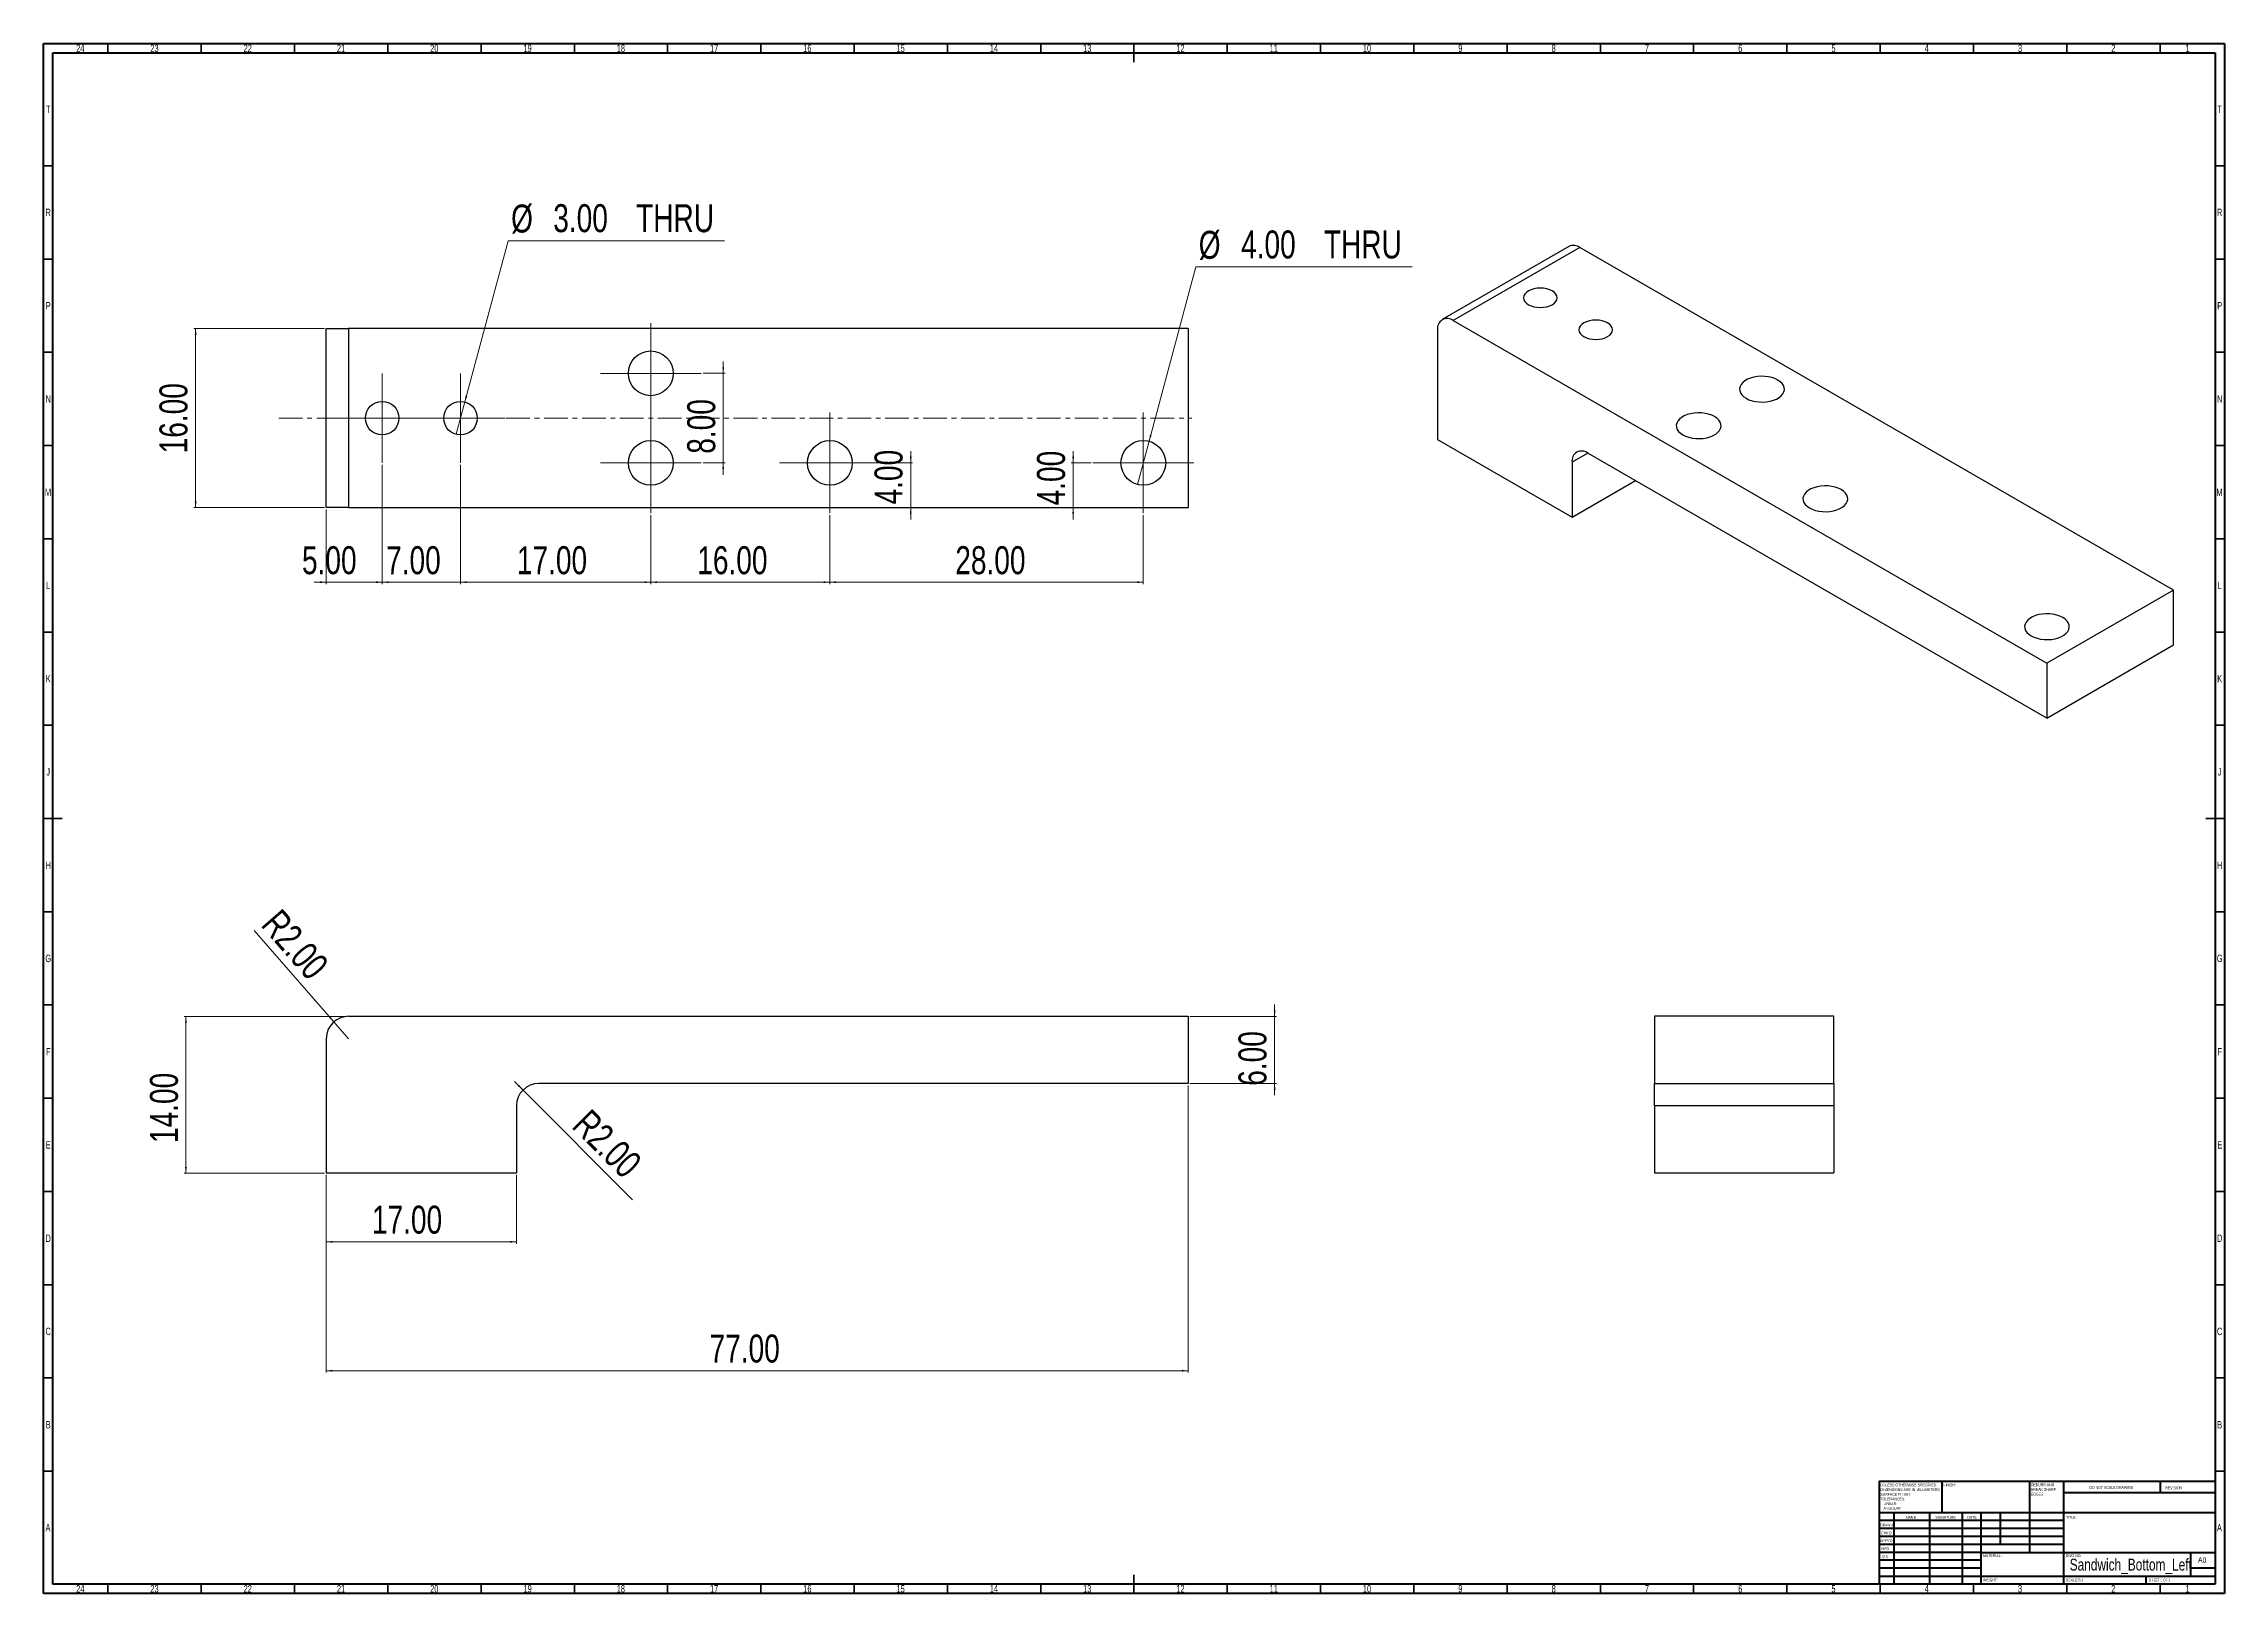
# Model space of a CAD drawing. Header units: millimetres. Extents: x 15 to 1184, y 5 to 836.
import ezdxf

# ---------------------------------------------------------------- set-up
doc = ezdxf.new("R2010")
doc.units = ezdxf.units.MM
doc.linetypes.add('CENTERX2', pattern=[20.32, 12.7, -2.54, 2.54, -2.54])
doc.styles.add('SLDTEXTSTYLE0', font='TXT', dxfattribs={"width": 0.75})
doc.styles.add('SLDTEXTSTYLE1', font='TXT', dxfattribs={"width": 0.686449})
doc.styles.add('SLDTEXTSTYLE2', font='TXT', dxfattribs={"width": 0.6875})
doc.dimstyles.new('SLDDIMSTYLE0', dxfattribs={"dimtxt": 15, "dimasz": 3.302, "dimexe": 0, "dimexo": 0.0625, "dimgap": 3.75, "dimtad": 1, "dimlfac": 0.166667, "dimrnd": 1e-09, "dimzin": 4, "dimdsep": 46, "dimtxsty": 'SLDTEXTSTYLE0', "dimsah": 1, "dimcen": 0.09, "dimadec": 0, "dimazin": 1, "dimtfac": 1, "dimtofl": 0, "dimtmove": 0, "dimatfit": 3, "dimfxl": 0, "dimfrac": 2, "dimtolj": 1, "dimtzin": 12, "dimarcsym": 0})
doc.dimstyles.new('SLDDIMSTYLE1', dxfattribs={"dimtxt": 15, "dimasz": 3.302, "dimexe": 0, "dimexo": 0.0625, "dimgap": 3.75, "dimtad": 1, "dimlfac": 0.166667, "dimrnd": 1e-09, "dimzin": 4, "dimdsep": 46, "dimtxsty": 'SLDTEXTSTYLE0', "dimsah": 1, "dimcen": 0.09, "dimadec": 0, "dimazin": 1, "dimtfac": 1, "dimtmove": 0, "dimatfit": 0, "dimfxl": 0, "dimfrac": 2, "dimtolj": 1, "dimtzin": 12, "dimarcsym": 0})
doc.dimstyles.new('SLDDIMSTYLE2', dxfattribs={"dimtxt": 15, "dimasz": 3.302, "dimexe": 0, "dimexo": 0.0625, "dimgap": 3.75, "dimtad": 1, "dimlfac": 0.166667, "dimrnd": 1e-09, "dimzin": 4, "dimdsep": 46, "dimtxsty": 'SLDTEXTSTYLE0', "dimsah": 1, "dimcen": 0, "dimadec": 0, "dimazin": 1, "dimtfac": 1, "dimtofl": 0, "dimtmove": 0, "dimatfit": 3, "dimfxl": 0, "dimfrac": 2, "dimtolj": 1, "dimtzin": 12, "dimarcsym": 0})
doc.dimstyles.new('SLDDIMSTYLE3', dxfattribs={"dimtxt": 15, "dimasz": 3.302, "dimexe": 0, "dimexo": 0.0625, "dimgap": 3.75, "dimtad": 1, "dimlfac": 0.166667, "dimrnd": 1e-09, "dimzin": 4, "dimdsep": 46, "dimtxsty": 'SLDTEXTSTYLE0', "dimsah": 1, "dimcen": 0, "dimadec": 0, "dimazin": 1, "dimtfac": 1, "dimtofl": 0, "dimtmove": 1, "dimatfit": 3, "dimfxl": 0, "dimfrac": 2, "dimtolj": 1, "dimtzin": 12, "dimarcsym": 0})
doc.dimstyles.new('SLDDIMSTYLE4', dxfattribs={"dimtxt": 15, "dimasz": 3.302, "dimexe": 0, "dimexo": 0.0625, "dimgap": 3.75, "dimtad": 0, "dimtih": 1, "dimtoh": 1, "dimlfac": 0.166667, "dimrnd": 1e-09, "dimzin": 4, "dimdsep": 46, "dimtxsty": 'SLDTEXTSTYLE0', "dimblk1": 'NONE', "dimsah": 1, "dimcen": 0, "dimadec": 0, "dimazin": 1, "dimtfac": 1, "dimtmove": 0, "dimatfit": 3, "dimldrblk": 'NONE', "dimfxl": 0, "dimfrac": 2, "dimtolj": 1, "dimtzin": 12, "dimarcsym": 0})

# ---------------------------------------------------------------- blocks, each defined once
blk = doc.blocks.new('SW_NOTE_0')
at = {"color": 0, "linetype": 'Continuous', "lineweight": 0, "char_height": 1.5, "attachment_point": 1, "style": 'SLDTEXTSTYLE0'}
for s, insert in [('UNLESS OTHERWISE SPECIFIED:', (0, 1.9)), ('TOLERANCES:', (0, -5.6)), ('DIMENSIONS ARE IN MILLIMETERS', (0, -0.6)), ('SURFACE FINISH:', (0, -3.1)), ('ANGULAR:', (1.7, -10.6)), ('LINEAR:', (1.7, -8.1))]:
    blk.add_mtext(s, dxfattribs=dict(at, insert=insert))
blk = doc.blocks.new('SW_NOTE_0_1')
at = {"color": 0, "linetype": 'Continuous', "lineweight": 0, "char_height": 1.5, "attachment_point": 1, "style": 'SLDTEXTSTYLE0'}
for s, insert in [('DEBURR AND', (0, 1.9)), ('BREAK SHARP', (0, -0.6)), ('EDGES', (0, -3.1))]:
    blk.add_mtext(s, dxfattribs=dict(at, insert=insert))
blk = doc.blocks.new('_D')
at = {"color": 7, "linetype": 'Continuous', "lineweight": 0}
for p, q in [((177.5, 314.4), (90.3, 314.4)), ((91.3, 314.4), (91.3, 230.4)), ((165.5, 230.4), (90.3, 230.4))]:
    blk.add_line(p, q, dxfattribs=at)
at = {"color": 7, "linetype": 'Continuous', "lineweight": 18}
for points in [[(91.3, 314.4), (90.8, 311.1), (91.8, 311.1)], [(91.3, 230.4), (91.8, 233.7), (90.8, 233.7)]]:
    blk.add_solid(points, dxfattribs=at)
at = {"color": 7, "linetype": 'Continuous', "lineweight": 18, "insert": (72, 246.5), "char_height": 15, "attachment_point": 1, "rotation": 90, "style": 'SLDTEXTSTYLE0'}
blk.add_mtext('14.00', dxfattribs=at)
blk = doc.blocks.new('_D_1')
at = {"color": 7, "linetype": 'Continuous', "lineweight": 0}
for p, q in [((166.5, 229.4), (166.5, 192.5)), ((268.5, 229.4), (268.5, 192.5)), ((166.5, 193.5), (268.5, 193.5))]:
    blk.add_line(p, q, dxfattribs=at)
at = {"color": 7, "linetype": 'Continuous', "lineweight": 18}
for points in [[(166.5, 193.5), (169.8, 193), (169.8, 194)], [(268.5, 193.5), (265.2, 194), (265.2, 193)]]:
    blk.add_solid(points, dxfattribs=at)
at = {"color": 7, "linetype": 'Continuous', "lineweight": 18, "insert": (191, 212.9), "char_height": 15, "attachment_point": 1, "style": 'SLDTEXTSTYLE0'}
blk.add_mtext('17.00', dxfattribs=at)
blk = doc.blocks.new('_D_2')
at = {"color": 7, "linetype": 'Continuous', "lineweight": 0}
for p, q in [((628.5, 277.4), (628.5, 123.4)), ((166.5, 229.4), (166.5, 123.4)), ((166.5, 124.4), (628.5, 124.4))]:
    blk.add_line(p, q, dxfattribs=at)
at = {"color": 7, "linetype": 'Continuous', "lineweight": 18}
for points in [[(166.5, 124.4), (169.8, 123.9), (169.8, 124.9)], [(628.5, 124.4), (625.2, 124.9), (625.2, 123.9)]]:
    blk.add_solid(points, dxfattribs=at)
at = {"color": 7, "linetype": 'Continuous', "lineweight": 18, "insert": (372, 143.8), "char_height": 15, "attachment_point": 1, "style": 'SLDTEXTSTYLE0'}
blk.add_mtext('77.00', dxfattribs=at)
blk = doc.blocks.new('_D_3')
at = {"color": 7, "linetype": 'Continuous', "lineweight": 0}
for p, q in [((674.9, 314.4), (674.9, 320.8)), ((629.5, 314.4), (675.9, 314.4)), ((674.9, 314.4), (674.9, 278.4)), ((629.5, 278.4), (675.9, 278.4)), ((674.9, 278.4), (674.9, 272.1))]:
    blk.add_line(p, q, dxfattribs=at)
at = {"color": 7, "linetype": 'Continuous', "lineweight": 18}
for points in [[(674.9, 314.4), (675.4, 317.7), (674.4, 317.7)], [(674.9, 278.4), (674.4, 275.1), (675.4, 275.1)]]:
    blk.add_solid(points, dxfattribs=at)
at = {"color": 7, "linetype": 'Continuous', "lineweight": 18, "insert": (655.5, 277.2), "char_height": 15, "attachment_point": 1, "rotation": 90, "style": 'SLDTEXTSTYLE0'}
blk.add_mtext('6.00', dxfattribs=at)
blk = doc.blocks.new('_D_4')
at = {"color": 7, "linetype": 'Continuous', "lineweight": 0}
for q in [(127.9, 360.5), (178.5, 302.4)]:
    blk.add_line((170.6, 311.5), q, dxfattribs=at)
at = {"color": 7, "linetype": 'Continuous', "lineweight": 18}
blk.add_solid([(170.6, 311.5), (168.8, 314.3), (168.1, 313.6)], dxfattribs=at)
at = {"color": 7, "linetype": 'Continuous', "lineweight": 18, "insert": (142.3, 373), "char_height": 15, "attachment_point": 1, "rotation": 311.0647, "style": 'SLDTEXTSTYLE0'}
blk.add_mtext('R2.00', dxfattribs=at)
blk = doc.blocks.new('_D_5')
at = {"color": 7, "linetype": 'Continuous', "lineweight": 0}
for q in [(267.5, 279.4), (330.7, 216)]:
    blk.add_line((272, 274.9), q, dxfattribs=at)
at = {"color": 7, "linetype": 'Continuous', "lineweight": 18}
blk.add_solid([(272, 274.9), (270, 277.6), (269.3, 276.9)], dxfattribs=at)
at = {"color": 7, "linetype": 'Continuous', "lineweight": 18, "insert": (308.2, 265.6), "char_height": 15, "attachment_point": 1, "rotation": 315.1195, "style": 'SLDTEXTSTYLE0'}
blk.add_mtext('R2.00', dxfattribs=at)
blk = doc.blocks.new('_D_6')
at = {"color": 7, "linetype": 'Continuous', "lineweight": 0}
for p, q in [((165.5, 683.2), (95.5, 683.2)), ((96.5, 683.2), (96.5, 587.2)), ((165.5, 587.2), (95.5, 587.2))]:
    blk.add_line(p, q, dxfattribs=at)
at = {"color": 7, "linetype": 'Continuous', "lineweight": 18}
for points in [[(96.5, 683.2), (96, 679.9), (97, 679.9)], [(96.5, 587.2), (97, 590.5), (96, 590.5)]]:
    blk.add_solid(points, dxfattribs=at)
at = {"color": 7, "linetype": 'Continuous', "lineweight": 18, "insert": (77.1, 616.3), "char_height": 15, "attachment_point": 1, "rotation": 90, "style": 'SLDTEXTSTYLE0'}
blk.add_mtext('16.00', dxfattribs=at)
blk = doc.blocks.new('_D_7')
at = {"color": 7, "linetype": 'Continuous', "lineweight": 0}
for p, q in [((607.6, 622.8), (632.6, 716.3)), ((632.6, 716.3), (748.6, 716.3)), ((601.4, 599.6), (607.6, 622.8))]:
    blk.add_line(p, q, dxfattribs=at)
at = {"color": 7, "linetype": 'Continuous', "lineweight": 18}
blk.add_solid([(607.6, 622.8), (608.9, 625.8), (608, 626.1)], dxfattribs=at)
at = {"color": 7, "linetype": 'Continuous', "lineweight": 18, "char_height": 15, "attachment_point": 1, "style": 'SLDTEXTSTYLE0'}
for s, insert in [('%%c', (634.2, 735.6)), ('4.00', (656.9, 735.8)), ('THRU', (701.3, 735.8))]:
    blk.add_mtext(s, dxfattribs=dict(at, insert=insert))
blk = doc.blocks.new('_None')
blk = doc.blocks.new('_D_8')
at = {"color": 7, "linetype": 'Continuous', "lineweight": 0}
for p, q in [((240.8, 643.9), (264, 730.3)), ((264, 730.3), (380, 730.3)), ((236.2, 626.5), (240.8, 643.9))]:
    blk.add_line(p, q, dxfattribs=at)
at = {"color": 7, "linetype": 'Continuous', "lineweight": 18}
blk.add_solid([(240.8, 643.9), (242.2, 646.9), (241.2, 647.2)], dxfattribs=at)
at = {"color": 7, "linetype": 'Continuous', "lineweight": 18, "char_height": 15, "attachment_point": 1, "style": 'SLDTEXTSTYLE0'}
for s, insert in [('%%c', (265.6, 749.7)), ('3.00', (288.2, 749.9)), ('THRU', (332.6, 749.9))]:
    blk.add_mtext(s, dxfattribs=dict(at, insert=insert))
blk = doc.blocks.new('_D_9')
at = {"color": 7, "linetype": 'Continuous', "lineweight": 0}
for p, q in [((196.5, 610.2), (196.5, 546.2)), ((166.5, 586.2), (166.5, 546.2)), ((166.5, 547.2), (160.1, 547.2)), ((196.5, 547.2), (166.5, 547.2)), ((196.5, 547.2), (202.8, 547.2))]:
    blk.add_line(p, q, dxfattribs=at)
at = {"color": 7, "linetype": 'Continuous', "lineweight": 18}
for points in [[(166.5, 547.2), (163.2, 547.7), (163.2, 546.7)], [(196.5, 547.2), (199.8, 546.7), (199.8, 547.7)]]:
    blk.add_solid(points, dxfattribs=at)
at = {"color": 7, "linetype": 'Continuous', "lineweight": 18, "insert": (153.5, 566.5), "char_height": 15, "attachment_point": 1, "style": 'SLDTEXTSTYLE0'}
blk.add_mtext('5.00', dxfattribs=at)
blk = doc.blocks.new('_D_10')
at = {"color": 7, "linetype": 'Continuous', "lineweight": 0}
for p, q in [((196.5, 610.2), (196.5, 546.2)), ((238.5, 610.2), (238.5, 546.2)), ((196.5, 547.2), (190.1, 547.2)), ((196.5, 547.2), (238.5, 547.2)), ((238.5, 547.2), (244.8, 547.2))]:
    blk.add_line(p, q, dxfattribs=at)
at = {"color": 7, "linetype": 'Continuous', "lineweight": 18}
for points in [[(196.5, 547.2), (193.2, 547.7), (193.2, 546.7)], [(238.5, 547.2), (241.8, 546.7), (241.8, 547.7)]]:
    blk.add_solid(points, dxfattribs=at)
at = {"color": 7, "linetype": 'Continuous', "lineweight": 18, "insert": (198.6, 566.5), "char_height": 15, "attachment_point": 1, "style": 'SLDTEXTSTYLE0'}
blk.add_mtext('7.00', dxfattribs=at)
blk = doc.blocks.new('_D_11')
at = {"color": 7, "linetype": 'Continuous', "lineweight": 0}
for p, q in [((238.5, 610.2), (238.5, 546.2)), ((340.5, 583.2), (340.5, 546.2)), ((238.5, 547.2), (340.5, 547.2))]:
    blk.add_line(p, q, dxfattribs=at)
at = {"color": 7, "linetype": 'Continuous', "lineweight": 18}
for points in [[(238.5, 547.2), (241.8, 546.7), (241.8, 547.7)], [(340.5, 547.2), (337.2, 547.7), (337.2, 546.7)]]:
    blk.add_solid(points, dxfattribs=at)
at = {"color": 7, "linetype": 'Continuous', "lineweight": 18, "insert": (268.7, 566.5), "char_height": 15, "attachment_point": 1, "style": 'SLDTEXTSTYLE0'}
blk.add_mtext('17.00', dxfattribs=at)
blk = doc.blocks.new('_D_12')
at = {"color": 7, "linetype": 'Continuous', "lineweight": 0}
for p, q in [((340.5, 583.2), (340.5, 546.2)), ((436.5, 583.2), (436.5, 546.2)), ((340.5, 547.2), (436.5, 547.2))]:
    blk.add_line(p, q, dxfattribs=at)
at = {"color": 7, "linetype": 'Continuous', "lineweight": 18}
for points in [[(340.5, 547.2), (343.8, 546.7), (343.8, 547.7)], [(436.5, 547.2), (433.2, 547.7), (433.2, 546.7)]]:
    blk.add_solid(points, dxfattribs=at)
at = {"color": 7, "linetype": 'Continuous', "lineweight": 18, "insert": (365.4, 566.5), "char_height": 15, "attachment_point": 1, "style": 'SLDTEXTSTYLE0'}
blk.add_mtext('16.00', dxfattribs=at)
blk = doc.blocks.new('_D_13')
at = {"color": 7, "linetype": 'Continuous', "lineweight": 0}
for p, q in [((436.5, 583.2), (436.5, 546.2)), ((604.5, 583.2), (604.5, 546.2)), ((436.5, 547.2), (604.5, 547.2))]:
    blk.add_line(p, q, dxfattribs=at)
at = {"color": 7, "linetype": 'Continuous', "lineweight": 18}
for points in [[(436.5, 547.2), (439.8, 546.7), (439.8, 547.7)], [(604.5, 547.2), (601.2, 547.7), (601.2, 546.7)]]:
    blk.add_solid(points, dxfattribs=at)
at = {"color": 7, "linetype": 'Continuous', "lineweight": 18, "insert": (503.7, 566.5), "char_height": 15, "attachment_point": 1, "style": 'SLDTEXTSTYLE0'}
blk.add_mtext('28.00', dxfattribs=at)
blk = doc.blocks.new('_D_14')
at = {"color": 7, "linetype": 'Continuous', "lineweight": 0}
for p, q in [((368.5, 659.2), (380.3, 659.2)), ((379.3, 659.2), (379.3, 665.5)), ((379.3, 659.2), (379.3, 611.2)), ((368.5, 611.2), (380.3, 611.2)), ((379.3, 611.2), (379.3, 604.8))]:
    blk.add_line(p, q, dxfattribs=at)
at = {"color": 7, "linetype": 'Continuous', "lineweight": 18}
for points in [[(379.3, 659.2), (379.8, 662.5), (378.8, 662.5)], [(379.3, 611.2), (378.8, 607.9), (379.8, 607.9)]]:
    blk.add_solid(points, dxfattribs=at)
at = {"color": 7, "linetype": 'Continuous', "lineweight": 18, "insert": (360, 616.1), "char_height": 15, "attachment_point": 1, "rotation": 90, "style": 'SLDTEXTSTYLE0'}
blk.add_mtext('8.00', dxfattribs=at)
blk = doc.blocks.new('_D_15')
at = {"color": 7, "linetype": 'Continuous', "lineweight": 0}
for p, q in [((464.5, 611.2), (480.8, 611.2)), ((479.8, 611.2), (479.8, 617.5)), ((479.8, 611.2), (479.8, 587.2)), ((479.8, 587.2), (479.8, 580.8))]:
    blk.add_line(p, q, dxfattribs=at)
at = {"color": 7, "linetype": 'Continuous', "lineweight": 18}
for points in [[(479.8, 611.2), (480.3, 614.5), (479.3, 614.5)], [(479.8, 587.2), (479.3, 583.9), (480.3, 583.9)]]:
    blk.add_solid(points, dxfattribs=at)
at = {"color": 7, "linetype": 'Continuous', "lineweight": 18, "insert": (460.4, 588.9), "char_height": 15, "attachment_point": 1, "rotation": 90, "style": 'SLDTEXTSTYLE0'}
blk.add_mtext('4.00', dxfattribs=at)
blk = doc.blocks.new('_D_16')
at = {"color": 7, "linetype": 'Continuous', "lineweight": 0}
for p, q in [((576.5, 611.2), (565.9, 611.2)), ((566.9, 611.2), (566.9, 617.5)), ((566.9, 611.2), (566.9, 587.2)), ((566.9, 587.2), (566.9, 580.8))]:
    blk.add_line(p, q, dxfattribs=at)
at = {"color": 7, "linetype": 'Continuous', "lineweight": 18}
for points in [[(566.9, 611.2), (567.4, 614.5), (566.4, 614.5)], [(566.9, 587.2), (566.4, 583.9), (567.4, 583.9)]]:
    blk.add_solid(points, dxfattribs=at)
at = {"color": 7, "linetype": 'Continuous', "lineweight": 18, "insert": (547.5, 588.4), "char_height": 15, "attachment_point": 1, "rotation": 90, "style": 'SLDTEXTSTYLE0'}
blk.add_mtext('4.00', dxfattribs=at)
blk = doc.blocks.new('SW_CENTERMARKSYMBOL_0')
at = {"color": 0, "linetype": 'Continuous', "lineweight": 18}
for p, q in [((0, 15), (0, 24)), ((0, 0), (0, 15)), ((-15, 0), (-24, 0)), ((0, 0), (-15, 0)), ((0, 0), (0, -15)), ((0, 0), (15, 0)), ((15, 0), (24, 0)), ((0, -15), (0, -24))]:
    blk.add_line(p, q, dxfattribs=at)
blk = doc.blocks.new('SW_CENTERMARKSYMBOL_1')
at = {"color": 0, "linetype": 'Continuous', "lineweight": 18}
for p, q in [((0, 15), (0, 24)), ((0, 0), (0, 15)), ((-15, 0), (-24, 0)), ((0, 0), (-15, 0)), ((0, 0), (0, -15)), ((0, 0), (15, 0)), ((15, 0), (24, 0)), ((0, -15), (0, -24))]:
    blk.add_line(p, q, dxfattribs=at)
blk = doc.blocks.new('SW_CENTERMARKSYMBOL_2')
at = {"color": 0, "linetype": 'Continuous', "lineweight": 18}
for p, q in [((0, 15), (0, 27)), ((0, 0), (0, 15)), ((-15, 0), (-27, 0)), ((0, 0), (-15, 0)), ((0, 0), (0, -15)), ((0, 0), (15, 0)), ((15, 0), (27, 0)), ((0, -15), (0, -27))]:
    blk.add_line(p, q, dxfattribs=at)
blk = doc.blocks.new('SW_CENTERMARKSYMBOL_3')
at = {"color": 0, "linetype": 'Continuous', "lineweight": 18}
for p, q in [((0, 15), (0, 27)), ((0, 0), (0, 15)), ((-15, 0), (-27, 0)), ((0, 0), (-15, 0)), ((0, 0), (0, -15)), ((0, 0), (15, 0)), ((15, 0), (27, 0)), ((0, -15), (0, -27))]:
    blk.add_line(p, q, dxfattribs=at)
blk = doc.blocks.new('SW_CENTERMARKSYMBOL_4')
at = {"color": 0, "linetype": 'Continuous', "lineweight": 18}
for p, q in [((0, 15), (0, 27)), ((0, 0), (0, 15)), ((-15, 0), (-27, 0)), ((0, 0), (-15, 0)), ((0, 0), (0, -15)), ((0, 0), (15, 0)), ((15, 0), (27, 0)), ((0, -15), (0, -27))]:
    blk.add_line(p, q, dxfattribs=at)
blk = doc.blocks.new('SW_CENTERMARKSYMBOL_5')
at = {"color": 0, "linetype": 'Continuous', "lineweight": 18}
for p, q in [((0, 15), (0, 27)), ((0, 0), (0, 15)), ((-15, 0), (-27, 0)), ((0, 0), (-15, 0)), ((0, 0), (0, -15)), ((0, 0), (15, 0)), ((15, 0), (27, 0)), ((0, -15), (0, -27))]:
    blk.add_line(p, q, dxfattribs=at)

msp = doc.modelspace()

# ---------------------------------------------------------------- linework, layer by layer
at = {"color": 7, "linetype": 'Continuous', "lineweight": 70}
for p, q in [((15, 5), (15, 836)), ((15, 836), (1184, 836)), ((20, 10), (20, 831)), ((20, 831), (1179, 831)), ((1179, 831), (1179, 10)), ((1184, 836), (1184, 5)), ((1184, 5), (15, 5)), ((1179, 10), (20, 10))]:
    msp.add_line(p, q, dxfattribs=at)
at = {"color": 7, "linetype": 'Continuous', "lineweight": 35}
for p, q in [((49.5, 831), (49.5, 836)), ((99.5, 831), (99.5, 836)), ((149.5, 831), (149.5, 836)), ((199.5, 831), (199.5, 836)), ((249.5, 831), (249.5, 836)), ((299.5, 831), (299.5, 836)), ((349.5, 831), (349.5, 836)), ((399.5, 831), (399.5, 836)), ((449.5, 831), (449.5, 836)), ((499.5, 831), (499.5, 836)), ((549.5, 831), (549.5, 836)), ((599.5, 836), (599.5, 826)), ((599.5, 831), (599.5, 836)), ((649.5, 831), (649.5, 836)), ((699.5, 831), (699.5, 836)), ((749.5, 831), (749.5, 836)), ((799.5, 831), (799.5, 836)), ((849.5, 831), (849.5, 836)), ((899.5, 831), (899.5, 836)), ((949.5, 831), (949.5, 836)), ((999.5, 831), (999.5, 836)), ((1049.5, 831), (1049.5, 836)), ((1099.5, 831), (1099.5, 836)), ((1149.5, 831), (1149.5, 836)), ((20, 770.5), (15, 770.5)), ((1179, 770.5), (1184, 770.5)), ((20, 720.5), (15, 720.5)), ((1179, 720.5), (1184, 720.5)), ((20, 670.5), (15, 670.5)), ((1179, 670.5), (1184, 670.5)), ((20, 620.5), (15, 620.5)), ((1179, 620.5), (1184, 620.5)), ((20, 570.5), (15, 570.5)), ((1179, 570.5), (1184, 570.5)), ((20, 520.5), (15, 520.5)), ((1179, 520.5), (1184, 520.5)), ((20, 470.5), (15, 470.5)), ((1179, 470.5), (1184, 470.5)), ((15, 420.5), (25, 420.5)), ((20, 420.5), (15, 420.5)), ((1184, 420.5), (1174, 420.5)), ((1179, 420.5), (1184, 420.5)), ((20, 370.5), (15, 370.5)), ((1179, 370.5), (1184, 370.5)), ((20, 320.5), (15, 320.5)), ((1179, 320.5), (1184, 320.5)), ((20, 270.5), (15, 270.5)), ((1179, 270.5), (1184, 270.5)), ((20, 220.5), (15, 220.5)), ((1179, 220.5), (1184, 220.5)), ((20, 170.5), (15, 170.5)), ((1179, 170.5), (1184, 170.5)), ((20, 120.5), (15, 120.5)), ((1179, 120.5), (1184, 120.5)), ((20, 70.5), (15, 70.5)), ((1179, 70.5), (1184, 70.5)), ((599.5, 5), (599.5, 15)), ((49.5, 10), (49.5, 5)), ((99.5, 10), (99.5, 5)), ((149.5, 10), (149.5, 5)), ((199.5, 10), (199.5, 5)), ((249.5, 10), (249.5, 5)), ((299.5, 10), (299.5, 5)), ((349.5, 10), (349.5, 5)), ((399.5, 10), (399.5, 5)), ((449.5, 10), (449.5, 5)), ((499.5, 10), (499.5, 5)), ((549.5, 10), (549.5, 5)), ((599.5, 10), (599.5, 5)), ((649.5, 10), (649.5, 5)), ((699.5, 10), (699.5, 5)), ((749.5, 10), (749.5, 5)), ((799.5, 10), (799.5, 5)), ((849.5, 10), (849.5, 5)), ((899.5, 10), (899.5, 5)), ((949.5, 10), (949.5, 5)), ((999.5, 10), (999.5, 5)), ((1049.5, 10), (1049.5, 5)), ((1099.5, 10), (1099.5, 5)), ((1149.5, 10), (1149.5, 5))]:
    msp.add_line(p, q, dxfattribs=at)
at = {"color": 7, "linetype": 'Continuous', "lineweight": 25}
for p, q in [((832.552, 727.224), (764.67, 688.036)), ((838.552, 726.63), (770.669, 687.442)), ((1156.75, 542.938), (838.552, 726.63)), ((166.486, 587.177), (166.486, 683.177)), ((166.486, 683.177), (178.486, 683.177)), ((178.486, 683.177), (178.486, 587.177)), ((628.486, 683.177), (178.486, 683.177)), ((628.486, 683.177), (628.486, 587.177)), ((762.184, 682.542), (762.184, 623.751)), ((770.669, 687.442), (1088.868, 503.751)), ((762.184, 623.751), (834.309, 582.115)), ((834.309, 611.51), (834.309, 582.115)), ((1088.868, 474.355), (842.794, 616.41)), ((834.309, 582.115), (868.256, 601.712)), ((178.486, 587.177), (166.486, 587.177)), ((178.486, 587.177), (628.486, 587.177)), ((1156.75, 542.938), (1088.868, 503.751)), ((1156.75, 513.543), (1156.75, 542.938)), ((1088.868, 474.355), (1156.75, 513.543)), ((1088.868, 503.751), (1088.868, 474.355)), ((178.486, 314.43), (628.486, 314.43)), ((628.486, 314.43), (628.486, 278.43)), ((878.589, 314.43), (878.589, 278.43)), ((974.589, 314.43), (878.589, 314.43)), ((974.589, 278.43), (974.589, 314.43)), ((166.486, 302.43), (166.486, 230.43)), ((628.486, 278.43), (280.486, 278.43)), ((878.589, 278.43), (974.589, 278.43)), ((878.589, 266.43), (878.589, 278.43)), ((974.589, 278.43), (974.589, 266.43)), ((268.486, 266.43), (268.486, 230.43)), ((974.589, 266.43), (878.589, 266.43)), ((878.589, 266.43), (878.589, 230.43)), ((974.589, 266.43), (974.589, 230.43)), ((166.486, 230.43), (268.486, 230.43)), ((878.589, 230.43), (974.589, 230.43))]:
    msp.add_line(p, q, dxfattribs=at)
at = {"color": 7, "linetype": 'CENTERX2', "lineweight": 18}
msp.add_line((141.053, 635.177), (630.486, 635.177), dxfattribs=at)
at = {"color": 8, "linetype": 'Continuous', "lineweight": 25}
msp.add_line((842.796, 616.409), (834.309, 611.51), dxfattribs=at)
at = {"color": 7, "linetype": 'Continuous', "lineweight": 50}
for p, q in [((999, 65.25), (1179, 65.25)), ((999, 65.25), (999, 10)), ((1032.8, 48.25), (1032.8, 65.25)), ((1079.6, 65.25), (1079.6, 27)), ((1097.8, 65.25), (1097.8, 10)), ((1179, 58.875), (1097.8, 58.875)), ((1149.8, 58.875), (1149.8, 65.25)), ((1179, 48.25), (999, 48.25)), ((1006.8, 48.25), (1006.8, 10)), ((1025.991, 48.25), (1025.991, 10)), ((1043.399, 48.25), (1043.399, 10)), ((1053.6, 10), (1053.6, 48.25)), ((1064, 31.25), (1064, 48.25)), ((1097.8, 44), (999, 44)), ((1097.8, 39.75), (999, 39.75)), ((1097.8, 35.5), (999, 35.5)), ((1097.8, 31.25), (999, 31.25)), ((1053.6, 27), (999, 27)), ((1053.6, 27), (1179, 27)), ((1166, 14.25), (1166, 27)), ((1053.6, 22.75), (999, 22.75)), ((1053.6, 18.5), (999, 18.5)), ((999, 14.25), (1179, 14.25)), ((1142, 10), (1142, 14.25)), ((1179, 18.5), (1166, 18.5))]:
    msp.add_line(p, q, dxfattribs=at)
at = {"color": 7, "linetype": 'Continuous', "lineweight": 25, "flags": 128}
for points in [[(810.975, 696.015), (812.338, 695.368), (813.894, 694.888), (815.583, 694.593), (817.339, 694.493), (819.094, 694.593), (820.783, 694.888), (822.339, 695.368), (823.702, 696.015), (824.822, 696.802), (825.653, 697.7), (826.166, 698.675), (826.339, 699.688), (826.166, 700.702), (825.653, 701.677), (824.822, 702.575), (823.702, 703.362), (822.339, 704.008), (820.783, 704.489), (819.094, 704.784), (817.339, 704.884), (815.583, 704.784), (813.894, 704.489), (812.338, 704.008), (810.975, 703.362), (809.855, 702.575), (809.024, 701.677), (808.511, 700.702), (808.339, 699.688), (808.511, 698.675), (809.024, 697.7), (809.855, 696.802), (810.975, 696.015)], [(840.673, 678.87), (842.037, 678.224), (843.593, 677.744), (845.281, 677.448), (847.037, 677.348), (848.793, 677.448), (850.481, 677.744), (852.037, 678.224), (853.401, 678.87), (854.52, 679.657), (855.352, 680.556), (855.864, 681.53), (856.037, 682.544), (855.864, 683.557), (855.352, 684.532), (854.52, 685.43), (853.401, 686.218), (852.037, 686.864), (850.481, 687.344), (848.793, 687.64), (847.037, 687.739), (845.281, 687.64), (843.593, 687.344), (842.037, 686.864), (840.673, 686.218), (839.554, 685.43), (838.722, 684.532), (838.21, 683.557), (838.037, 682.544), (838.21, 681.53), (838.722, 680.556), (839.554, 679.657), (840.673, 678.87)], [(927.647, 645.806), (929.16, 645.066), (930.862, 644.48), (932.708, 644.065), (934.648, 643.83), (936.628, 643.782), (938.595, 643.924), (940.495, 644.25), (942.275, 644.753), (943.888, 645.418), (945.289, 646.227), (946.441, 647.158), (947.312, 648.186), (947.877, 649.282), (948.122, 650.418), (948.04, 651.561), (947.634, 652.681), (946.913, 653.746), (945.899, 654.729), (944.618, 655.602), (943.105, 656.342), (941.403, 656.928), (939.556, 657.343), (937.617, 657.578), (935.637, 657.625), (933.67, 657.484), (931.77, 657.158), (929.99, 656.655), (928.377, 655.99), (926.975, 655.181), (925.824, 654.25), (924.953, 653.222), (924.388, 652.126), (924.143, 650.99), (924.225, 649.847), (924.631, 648.727), (925.352, 647.661), (926.366, 646.679), (927.647, 645.806)], [(893.706, 626.212), (895.218, 625.472), (896.921, 624.887), (898.767, 624.471), (900.707, 624.236), (902.687, 624.189), (904.654, 624.33), (906.553, 624.657), (908.334, 625.159), (909.947, 625.824), (911.348, 626.633), (912.5, 627.564), (913.37, 628.592), (913.936, 629.689), (914.181, 630.824), (914.099, 631.967), (913.692, 633.087), (912.972, 634.153), (911.958, 635.136), (910.677, 636.009), (909.164, 636.748), (907.462, 637.334), (905.615, 637.75), (903.676, 637.984), (901.695, 638.032), (899.729, 637.89), (897.829, 637.564), (896.049, 637.061), (894.436, 636.396), (893.034, 635.587), (891.883, 634.656), (891.012, 633.628), (890.447, 632.532), (890.202, 631.396), (890.283, 630.253), (890.69, 629.134), (891.411, 628.068), (892.425, 627.085), (893.706, 626.212)], [(961.588, 587.024), (963.101, 586.285), (964.803, 585.699), (966.65, 585.283), (968.589, 585.048), (970.569, 585.001), (972.536, 585.143), (974.436, 585.469), (976.216, 585.972), (977.829, 586.636), (979.231, 587.445), (980.382, 588.377), (981.253, 589.404), (981.818, 590.501), (982.063, 591.636), (981.981, 592.779), (981.575, 593.899), (980.854, 594.965), (979.84, 595.948), (978.559, 596.821), (977.046, 597.56), (975.344, 598.146), (973.498, 598.562), (971.558, 598.797), (969.578, 598.844), (967.611, 598.703), (965.711, 598.376), (963.931, 597.874), (962.318, 597.209), (960.917, 596.4), (959.765, 595.469), (958.894, 594.441), (958.329, 593.344), (958.084, 592.209), (958.166, 591.066), (958.572, 589.946), (959.293, 588.88), (960.307, 587.897), (961.588, 587.024)], [(1080.382, 518.446), (1081.895, 517.706), (1083.597, 517.121), (1085.443, 516.705), (1087.383, 516.47), (1089.363, 516.423), (1091.33, 516.564), (1093.23, 516.891), (1095.01, 517.393), (1096.623, 518.058), (1098.025, 518.867), (1099.176, 519.798), (1100.047, 520.826), (1100.612, 521.923), (1100.857, 523.058), (1100.775, 524.201), (1100.369, 525.321), (1099.648, 526.387), (1098.634, 527.37), (1097.353, 528.243), (1095.84, 528.982), (1094.138, 529.568), (1092.292, 529.984), (1090.352, 530.219), (1088.372, 530.266), (1086.405, 530.124), (1084.505, 529.798), (1082.725, 529.295), (1081.112, 528.631), (1079.711, 527.822), (1078.559, 526.89), (1077.688, 525.862), (1077.123, 524.766), (1076.878, 523.631), (1076.96, 522.487), (1077.366, 521.368), (1078.087, 520.302), (1079.101, 519.319), (1080.382, 518.446)]]:
    msp.add_lwpolyline(points, dxfattribs=at)
at = {"color": 7, "linetype": 'Continuous', "lineweight": 25}
for centre, radius in [((340.486, 659.177), 12), ((196.486, 635.177), 9), ((238.486, 635.177), 9), ((340.486, 611.177), 12), ((436.486, 611.177), 12), ((604.486, 611.177), 12)]:
    msp.add_circle(centre, radius, dxfattribs=at)
for centre, radius, start, end in [((835.038, 721.732), 6.028, 54.341062, 114.34848), ((767.383, 683.336), 5.259, 51.32581, 188.684942), ((839.508, 612.304), 5.259, 51.325427, 188.685325), ((178.486, 302.43), 12, 90, 180), ((280.486, 266.43), 12, 90, 180)]:
    msp.add_arc(centre, radius, start, end, dxfattribs=at)

# ---------------------------------------------------------------- block references
at = {"color": 7, "linetype": 'Continuous', "lineweight": 0}
for name, p in [('SW_CENTERMARKSYMBOL_4', (340.486, 659.177)), ('SW_CENTERMARKSYMBOL_0', (196.486, 635.177)), ('SW_CENTERMARKSYMBOL_1', (238.486, 635.177)), ('SW_CENTERMARKSYMBOL_3', (340.486, 611.177)), ('SW_CENTERMARKSYMBOL_2', (436.486, 611.177)), ('SW_CENTERMARKSYMBOL_5', (604.486, 611.177)), ('SW_NOTE_0', (999.594, 61.987)), ('SW_NOTE_0_1', (1080.309, 62.069))]:
    msp.add_blockref(name, p, dxfattribs=at)

# ---------------------------------------------------------------- texts
for s, insert, char_height, attachment_point, style in [('24', (34.67, 835.474), 3.9687, 2, 'SLDTEXTSTYLE0'), ('23', (74.42, 835.474), 3.9687, 2, 'SLDTEXTSTYLE0'), ('22', (124.42, 835.474), 3.9687, 2, 'SLDTEXTSTYLE0'), ('21', (174.42, 835.474), 3.9687, 2, 'SLDTEXTSTYLE0'), ('20', (224.42, 835.474), 3.9687, 2, 'SLDTEXTSTYLE0'), ('19', (274.42, 835.474), 3.9687, 2, 'SLDTEXTSTYLE0'), ('18', (324.42, 835.474), 3.9687, 2, 'SLDTEXTSTYLE0'), ('17', (374.42, 835.474), 3.9687, 2, 'SLDTEXTSTYLE0'), ('16', (424.42, 835.474), 3.9687, 2, 'SLDTEXTSTYLE0'), ('15', (474.42, 835.474), 3.9687, 2, 'SLDTEXTSTYLE0'), ('14', (524.42, 835.474), 3.9687, 2, 'SLDTEXTSTYLE0'), ('13', (574.42, 835.474), 3.9687, 2, 'SLDTEXTSTYLE0'), ('12', (624.42, 835.474), 3.9687, 2, 'SLDTEXTSTYLE0'), ('11', (674.42, 835.474), 3.9687, 2, 'SLDTEXTSTYLE0'), ('10', (724.42, 835.474), 3.9687, 2, 'SLDTEXTSTYLE0'), ('9', (774.46, 835.474), 3.969, 2, 'SLDTEXTSTYLE0'), ('8', (824.46, 835.474), 3.969, 2, 'SLDTEXTSTYLE0'), ('7', (874.46, 835.474), 3.969, 2, 'SLDTEXTSTYLE0'), ('6', (924.46, 835.474), 3.969, 2, 'SLDTEXTSTYLE0'), ('5', (974.46, 835.474), 3.969, 2, 'SLDTEXTSTYLE0'), ('4', (1024.46, 835.474), 3.969, 2, 'SLDTEXTSTYLE0'), ('3', (1074.46, 835.474), 3.969, 2, 'SLDTEXTSTYLE0'), ('2', (1124.46, 835.474), 3.969, 2, 'SLDTEXTSTYLE0'), ('1', (1164.21, 835.474), 3.969, 2, 'SLDTEXTSTYLE0'), ('T', (17.488, 802.724), 3.969, 2, 'SLDTEXTSTYLE0'), ('T', (1181.488, 802.724), 3.969, 2, 'SLDTEXTSTYLE0'), ('R', (17.444, 747.474), 3.969, 2, 'SLDTEXTSTYLE0'), ('R', (1181.444, 747.474), 3.969, 2, 'SLDTEXTSTYLE0'), ('P', (17.485, 697.418), 3.969, 2, 'SLDTEXTSTYLE0'), ('P', (1181.485, 697.418), 3.969, 2, 'SLDTEXTSTYLE0'), ('N', (17.464, 647.474), 3.969, 2, 'SLDTEXTSTYLE0'), ('N', (1181.464, 647.474), 3.969, 2, 'SLDTEXTSTYLE0'), ('M', (17.362, 597.418), 3.969, 2, 'SLDTEXTSTYLE0'), ('M', (1181.362, 597.418), 3.969, 2, 'SLDTEXTSTYLE0'), ('L', (17.455, 547.474), 3.969, 2, 'SLDTEXTSTYLE0'), ('L', (1181.455, 547.474), 3.969, 2, 'SLDTEXTSTYLE0'), ('K', (17.489, 497.418), 3.969, 2, 'SLDTEXTSTYLE0'), ('K', (1181.489, 497.418), 3.969, 2, 'SLDTEXTSTYLE0'), ('J', (17.465, 447.474), 3.969, 2, 'SLDTEXTSTYLE0'), ('J', (1181.465, 447.474), 3.969, 2, 'SLDTEXTSTYLE0'), ('H', (17.49, 397.418), 3.969, 2, 'SLDTEXTSTYLE0'), ('H', (1181.49, 397.418), 3.969, 2, 'SLDTEXTSTYLE0'), ('G', (17.487, 347.474), 3.969, 2, 'SLDTEXTSTYLE0'), ('G', (1181.487, 347.474), 3.969, 2, 'SLDTEXTSTYLE0'), ('F', (17.458, 297.418), 3.969, 2, 'SLDTEXTSTYLE0'), ('F', (1181.458, 297.418), 3.969, 2, 'SLDTEXTSTYLE0'), ('E', (17.508, 247.474), 3.969, 2, 'SLDTEXTSTYLE0'), ('E', (1181.508, 247.474), 3.969, 2, 'SLDTEXTSTYLE0'), ('D', (17.453, 197.418), 3.969, 2, 'SLDTEXTSTYLE0'), ('D', (1181.453, 197.418), 3.969, 2, 'SLDTEXTSTYLE0'), ('C', (17.459, 147.474), 3.969, 2, 'SLDTEXTSTYLE0'), ('C', (1181.459, 147.474), 3.969, 2, 'SLDTEXTSTYLE0'), ('B', (17.471, 97.418), 3.969, 2, 'SLDTEXTSTYLE0'), ('B', (1181.471, 97.418), 3.969, 2, 'SLDTEXTSTYLE0'), ('FINISH:', (1033.371, 63.919), 1.5, 1, 'SLDTEXTSTYLE0'), ('DO NOT SCALE DRAWING', (1111.615, 62.533), 1.5, 1, 'SLDTEXTSTYLE0'), ('REVISION', (1152.328, 62.335), 1.5, 1, 'SLDTEXTSTYLE0'), ('A', (17.34, 42.224), 3.969, 2, 'SLDTEXTSTYLE0'), ('DRAWN', (999.643, 42.385), 1.5, 1, 'SLDTEXTSTYLE1'), ("CHK'D", (999.939, 38.162), 1.5, 1, 'SLDTEXTSTYLE0'), ('NAME', (1013.322, 46.501), 1.5, 1, 'SLDTEXTSTYLE0'), ('SIGNATURE', (1029.034, 46.562), 1.5, 1, 'SLDTEXTSTYLE0'), ('DATE', (1046.215, 46.576), 1.5, 1, 'SLDTEXTSTYLE0'), ('TITLE:', (1099.09, 46.576), 1.5, 1, 'SLDTEXTSTYLE0'), ('A', (1181.34, 42.224), 3.969, 2, 'SLDTEXTSTYLE0'), ("APPV'D", (999.402, 34.066), 1.5, 1, 'SLDTEXTSTYLE0'), ('MFG', (1000.124, 29.716), 1.5, 1, 'SLDTEXTSTYLE0'), ('Q.A', (1000.509, 25.505), 1.5, 1, 'SLDTEXTSTYLE0'), ('MATERIAL:', (1054.646, 25.986), 1.5, 1, 'SLDTEXTSTYLE0'), ('DWG NO.', (1098.953, 25.986), 1.5, 1, 'SLDTEXTSTYLE0'), ('Sandwich_Bottom_Left', (1133.82, 23.607), 6.35, 2, 'SLDTEXTSTYLE0'), ('A0', (1169.871, 24.406), 2.9104, 1, 'SLDTEXTSTYLE0'), ('WEIGHT:', (1054.618, 12.949), 1.4986, 1, 'SLDTEXTSTYLE0'), ('SCALE:5:1', (1099.074, 12.9), 1.5, 1, 'SLDTEXTSTYLE0'), ('SHEET 1 OF 1', (1143.478, 12.9), 1.5, 1, 'SLDTEXTSTYLE2'), ('24', (34.67, 9.474), 3.9687, 2, 'SLDTEXTSTYLE0'), ('23', (74.42, 9.474), 3.9687, 2, 'SLDTEXTSTYLE0'), ('22', (124.42, 9.474), 3.9687, 2, 'SLDTEXTSTYLE0'), ('21', (174.42, 9.474), 3.9687, 2, 'SLDTEXTSTYLE0'), ('20', (224.42, 9.474), 3.9687, 2, 'SLDTEXTSTYLE0'), ('19', (274.42, 9.474), 3.9687, 2, 'SLDTEXTSTYLE0'), ('18', (324.42, 9.474), 3.9687, 2, 'SLDTEXTSTYLE0'), ('17', (374.42, 9.474), 3.9687, 2, 'SLDTEXTSTYLE0'), ('16', (424.42, 9.474), 3.9687, 2, 'SLDTEXTSTYLE0'), ('15', (474.42, 9.474), 3.9687, 2, 'SLDTEXTSTYLE0'), ('14', (524.42, 9.474), 3.9687, 2, 'SLDTEXTSTYLE0'), ('13', (574.42, 9.474), 3.9687, 2, 'SLDTEXTSTYLE0'), ('12', (624.42, 9.474), 3.9687, 2, 'SLDTEXTSTYLE0'), ('11', (674.42, 9.474), 3.9687, 2, 'SLDTEXTSTYLE0'), ('10', (724.42, 9.474), 3.9687, 2, 'SLDTEXTSTYLE0'), ('9', (774.46, 9.474), 3.969, 2, 'SLDTEXTSTYLE0'), ('8', (824.46, 9.474), 3.969, 2, 'SLDTEXTSTYLE0'), ('7', (874.46, 9.474), 3.969, 2, 'SLDTEXTSTYLE0'), ('6', (924.46, 9.474), 3.969, 2, 'SLDTEXTSTYLE0'), ('5', (974.46, 9.474), 3.969, 2, 'SLDTEXTSTYLE0'), ('4', (1024.46, 9.474), 3.969, 2, 'SLDTEXTSTYLE0'), ('3', (1074.46, 9.474), 3.969, 2, 'SLDTEXTSTYLE0'), ('2', (1124.46, 9.474), 3.969, 2, 'SLDTEXTSTYLE0'), ('1', (1164.21, 9.474), 3.969, 2, 'SLDTEXTSTYLE0')]:
    msp.add_mtext(s, dxfattribs=dict(at, insert=insert, char_height=char_height, attachment_point=attachment_point, style=style))

# ---------------------------------------------------------------- dimensions: what is measured, and where the dimension line sits
at = {"color": 7, "linetype": 'Continuous', "lineweight": 18}
for p1, p2, picture, middle in [((236.156, 626.484), (240.815, 643.87), '_D_8', (322.769, 742.362)), ((601.38, 599.586), (607.592, 622.768), '_D_7', (691.432, 728.301))]:
    dim = msp.add_diameter_dim_2p(p1=p1, p2=p2, text='<> THRU', dimstyle='SLDDIMSTYLE4', dxfattribs=at)
    dim.commit()
    dim.dimension.update_dxf_attribs({"geometry": picture, "text_midpoint": middle, "dimtype": 163})
for base, p1, p2, dimstyle, picture, middle in [((96.486, 587.177), (166.486, 683.177), (166.486, 587.177), 'SLDDIMSTYLE0', '_D_6', (96.486, 641.234)), ((379.306, 611.177), (367.486, 659.177), (367.486, 611.177), 'SLDDIMSTYLE1', '_D_14', (379.306, 635.481)), ((479.768, 587.177), (463.486, 611.177), (628.486, 587.177), 'SLDDIMSTYLE1', '_D_15', (479.768, 608.292)), ((566.866, 587.177), (577.486, 611.177), (628.486, 587.177), 'SLDDIMSTYLE1', '_D_16', (566.866, 607.831)), ((674.878, 278.43), (628.486, 314.43), (628.486, 278.43), 'SLDDIMSTYLE1', '_D_3', (674.878, 296.57)), ((91.301, 230.43), (178.486, 314.43), (166.486, 230.43), 'SLDDIMSTYLE0', '_D', (91.301, 271.46))]:
    dim = msp.add_linear_dim(base=base, p1=p1, p2=p2, angle=90, dimstyle=dimstyle, dxfattribs=at)
    dim.commit()
    dim.dimension.update_dxf_attribs({"geometry": picture, "text_midpoint": middle, "dimtype": 160})
for base, p1, p2, dimstyle, picture, middle in [((166.486, 547.177), (196.486, 611.177), (166.486, 587.177), 'SLDDIMSTYLE1', '_D_9', (172.851, 547.177)), ((238.486, 547.177), (196.486, 611.177), (238.486, 611.177), 'SLDDIMSTYLE1', '_D_10', (218.013, 547.177)), ((340.486, 547.177), (238.486, 611.177), (340.486, 584.177), 'SLDDIMSTYLE0', '_D_11', (293.59, 547.177)), ((436.486, 547.177), (340.486, 584.177), (436.486, 584.177), 'SLDDIMSTYLE0', '_D_12', (390.366, 547.177)), ((604.486, 547.177), (436.486, 584.177), (604.486, 584.177), 'SLDDIMSTYLE0', '_D_13', (528.617, 547.177)), ((628.486, 124.43), (166.486, 230.43), (628.486, 278.43), 'SLDDIMSTYLE0', '_D_2', (396.943, 124.43)), ((268.486, 193.535), (166.486, 230.43), (268.486, 230.43), 'SLDDIMSTYLE0', '_D_1', (215.982, 193.535))]:
    dim = msp.add_linear_dim(base=base, p1=p1, p2=p2, dimstyle=dimstyle, dxfattribs=at)
    dim.commit()
    dim.dimension.update_dxf_attribs({"geometry": picture, "text_midpoint": middle, "dimtype": 160})
for center, mpoint, dimstyle, picture, middle in [((178.486, 302.43), (170.603, 311.477), 'SLDDIMSTYLE2', '_D_4', (143.789, 342.253)), ((280.486, 266.43), (271.983, 274.897), 'SLDDIMSTYLE3', '_D_5', (313.884, 233.17))]:
    dim = msp.add_radius_dim(center=center, mpoint=mpoint, dimstyle=dimstyle, dxfattribs=at)
    dim.commit()
    dim.dimension.update_dxf_attribs({"geometry": picture, "text_midpoint": middle, "dimtype": 164})

doc.saveas('drawing.dxf')
